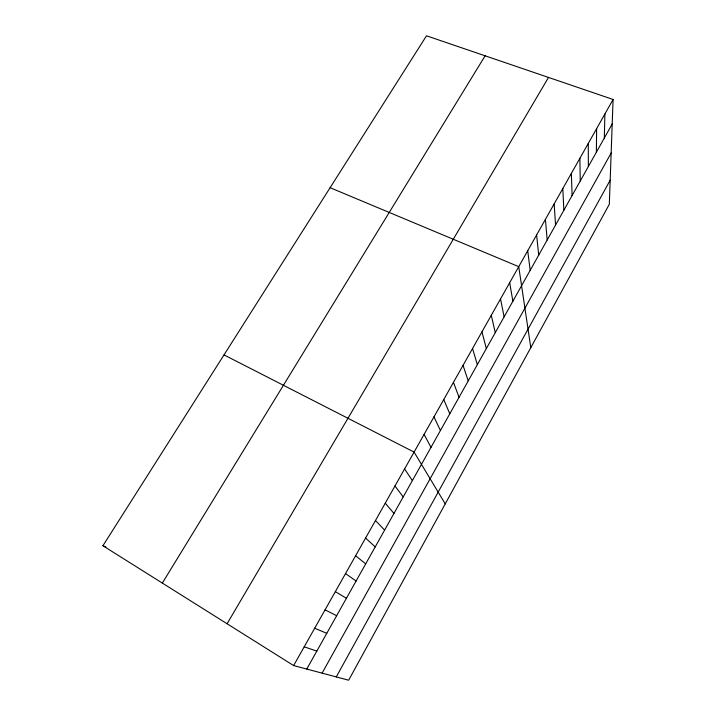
<?xml version="1.0" encoding="UTF-8"?>
<svg xmlns="http://www.w3.org/2000/svg" width="716" height="716" viewBox="0 0 716 716"><rect width="100%" height="100%" fill="white"/><g stroke="black" fill="none" stroke-linecap="round" stroke-linejoin="round"><path stroke-width="1.07" d="M596.374 152.213L596.625 128.638M604.322 138.027L604.895 113.987M613.084 99.47L609.316 204.302L348.656 680.2L293.623 665.567L102.916 545.744L426.503 35.8L613.084 99.47L293.623 665.567M336.269 676.906L610.184 180.19M322.102 673.138L611.16 152.991M306.761 669.057L612.207 123.957M227.079 623.752L548.492 77.426M162.335 583.075L485.126 55.803M304.21 646.808L316.812 651.113M102.916 545.744L105.896 546.961M330.112 187.699L518.733 266.656L530.798 347.645M314.691 628.236L326.773 633.338M325.064 609.844L336.645 615.724M224.019 354.903L414.09 452.091L445.236 503.867M335.348 591.64L346.419 598.281M345.524 573.606L356.103 580.998M355.601 555.741L365.697 563.868M365.581 538.056L375.211 546.908M375.47 520.532L384.626 530.091M385.262 503.178L393.961 513.435M394.964 485.985L403.215 496.922M404.576 468.962L412.38 480.561M424.078 434.406L430.996 447.339M433.959 416.891L440.438 430.495M443.75 399.546L449.791 413.803M453.443 382.371L459.054 397.264M463.037 365.357L468.237 380.885M472.542 348.513L477.33 364.65M481.957 331.83L486.343 348.576M491.283 315.3L495.275 332.636M500.52 298.939L504.118 316.848M509.676 282.722L512.889 301.203M527.719 250.752L530.18 270.335M536.606 234.991L538.718 255.111M545.422 219.373L547.176 240.012M554.157 203.899L555.553 225.057M562.803 188.568L563.859 210.236M571.377 173.379L572.093 195.54M579.87 158.326L580.255 180.969M588.284 143.415L588.346 166.533"/></g></svg>
